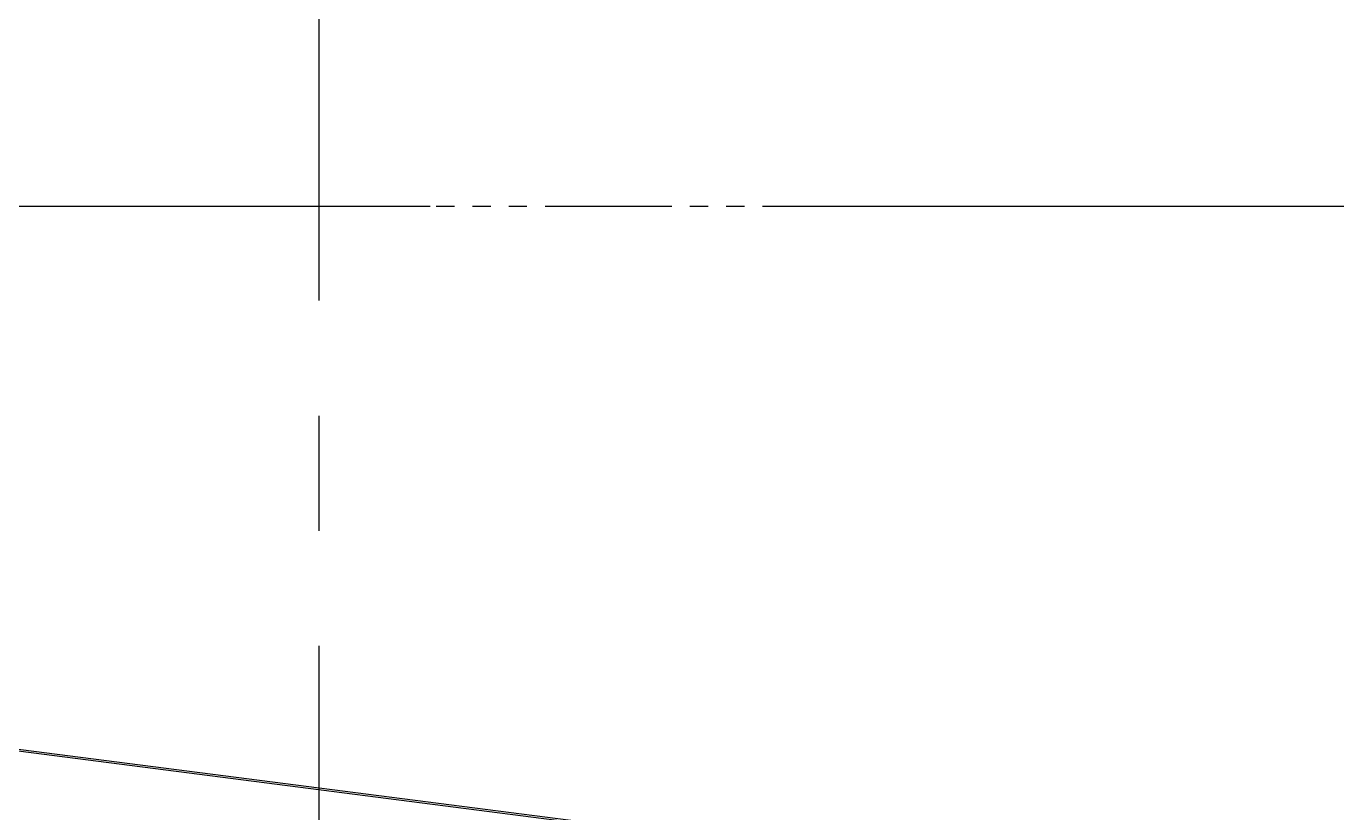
# Model space of a CAD drawing. Header units: millimetres. Extents: x 2368 to 8313, y 7493 to 11698.
# Drawn here: x 6020.4 to 6092.7, y 11438 to 11481.5 of the extents above; entities that cross this region are included whole.
import ezdxf

# ---------------------------------------------------------------- set-up
doc = ezdxf.new("R2010")
doc.units = ezdxf.units.MM
for name, pattern in [('CENTER', [50.8, 31.75, -6.35, 6.35, -6.35]), ('XKITLINE00', [0]), ('XKITLINE01', [4, 1, -1, 1, -1])]:
    doc.linetypes.add(name, pattern=pattern)

msp = doc.modelspace()

# ---------------------------------------------------------------- linework, layer by layer
at = {"color": 6, "linetype": 'CENTER'}
for p, q in [((6036.5882, 10907.5139), (6036.5882, 11495.735)), ((3369.36, 11471.5205), (7066.504, 11471.5205))]:
    msp.add_line(p, q, dxfattribs=at)
at = {"color": 1, "linetype": 'XKITLINE01'}
msp.add_line((6043.0522, 11471.5205), (6069.8698, 11471.5205), dxfattribs=at)
at = {"color": 8, "linetype": 'XKITLINE00'}
for p, q in [((6257.3342, 11410.9921), (5926.0492, 11453.491)), ((6257.347, 11411.0913), (5926.0619, 11453.5901))]:
    msp.add_line(p, q, dxfattribs=at)

doc.saveas('drawing.dxf')
